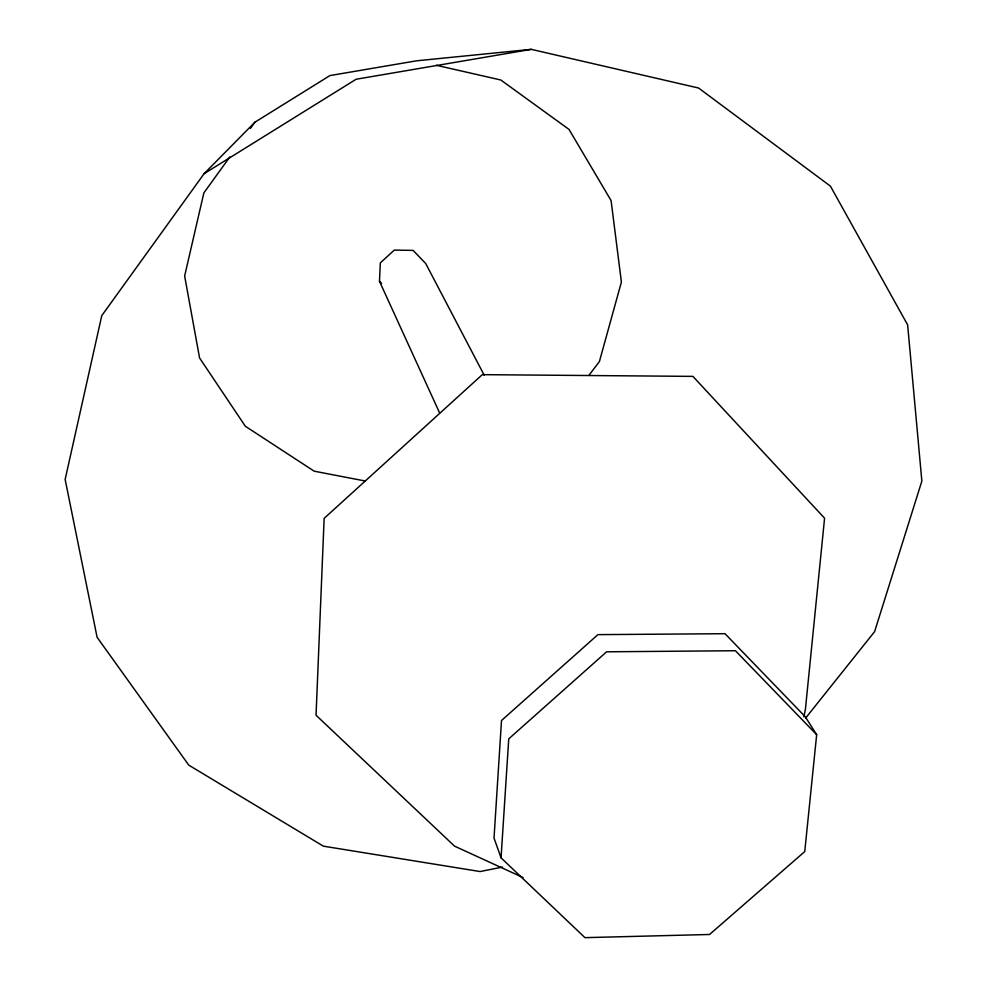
<?xml version="1.0" encoding="UTF-8"?>
<svg xmlns="http://www.w3.org/2000/svg" width="987" height="987" viewBox="0 0 987 987"><rect width="100%" height="100%" fill="white"/><g stroke="black" fill="none" stroke-linecap="round" stroke-linejoin="round"><path stroke-width="1.48" d="M439.573 412.837L379.477 281.295L380.328 262.924L394.282 250.093L413.134 250.39L425.755 263.591L484.21 375.22M501.051 857.839L508.749 738.844L606.623 651.802L735.426 650.729L816.668 734.686L804.75 851.584L709.554 934.479L584.97 937.65L501.051 857.839L494.018 838.099L501.507 720.51L597.949 634.629L725.001 633.703L805.269 716.747L816.668 734.686M803.874 716.858L805.392 709.382L824.577 518.2L692.911 376.38L482.298 374.653L324.143 518.36L316.037 715.23L454.538 846.143L523.048 877.542M805.639 718.055L874.605 631.631L921.858 481.088L907.633 324.883L830.412 186.136L698.586 88.028L531.253 49.35L416.65 60.799L329.929 75.58L254.905 122.203L204.112 173.687L101.772 315.643L65.142 479.435L97.096 637.281L188.764 765.135L323.354 846.155L480.101 871.546L502.58 867.042M229.823 156.945L203.853 192.934L184.643 275.978L199.559 357.923L245.319 426.236L314.187 471.181L365.437 481.051M250.427 128.409L254.905 122.203M589.153 375.035L599.417 361.55L621.403 282.023L611.076 200.571L569.018 129.42L500.816 79.996L436.18 65.253M204.112 173.687L356.134 79.244L531.253 49.35M379.477 281.295L381.587 283.479"/></g></svg>
